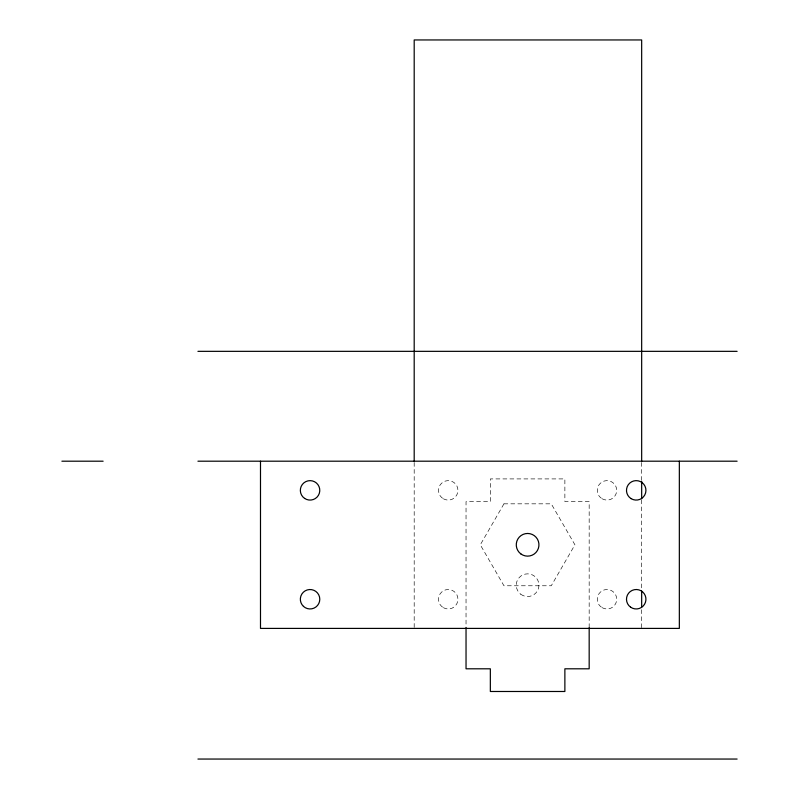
<?xml version="1.0" encoding="UTF-8"?>
<svg xmlns="http://www.w3.org/2000/svg" width="799" height="799" viewBox="0 0 799 799"><rect width="100%" height="100%" fill="white"/><g stroke="black" fill="none" stroke-linecap="round" stroke-linejoin="round"><path stroke-width="0.6" stroke-dasharray="4 3" d="M641.667 462.441L641.667 480.039M641.667 499.874L641.667 589.752M641.667 609.687L641.667 628.404M589.173 627.624L589.173 501.592L564.873 501.592L564.873 478.911L490.346 478.911L490.346 501.592L466.037 501.592L466.037 627.624M414.192 462.441L414.192 628.404M503.949 503.829L480.299 544.798L503.949 585.767L551.26 585.767L574.92 544.798L551.26 503.829L503.949 503.829M443.355 607.659A9.718 9.718 0 0 0 457.937 599.24A9.718 9.718 0 0 0 443.355 590.821A9.718 9.718 0 0 0 443.355 607.659M602.136 607.659A9.718 9.718 0 0 0 616.718 599.24A9.718 9.718 0 0 0 602.136 590.821A9.718 9.718 0 0 0 602.136 607.659M443.355 498.776A9.718 9.718 0 0 0 457.937 490.356A9.718 9.718 0 0 0 443.355 481.947A9.718 9.718 0 0 0 443.355 498.776M602.136 498.776A9.718 9.718 0 0 0 616.718 490.356A9.718 9.718 0 0 0 602.136 481.947A9.718 9.718 0 0 0 602.136 498.776M520.778 594.256A11.346 11.346 0 0 0 538.866 586.586A11.346 11.346 0 0 0 523.175 574.751A11.346 11.346 0 0 0 520.778 594.256"/><path stroke-width="1.2" d="M197.932 351.34L737.107 351.34M61.893 461.193L103.121 461.193M197.932 461.193L737.107 461.193M197.932 759.05L737.107 759.05M679.34 461.193L679.34 628.404L260.494 628.404L260.494 461.193M641.667 461.343L641.667 39.95L414.192 39.95L414.192 461.343M641.667 481.158L641.667 498.746M641.667 590.97L641.667 607.21M589.173 627.624L589.173 668.803L564.873 668.803L564.873 691.485L490.346 691.485L490.346 668.803L466.037 668.803L466.037 627.624M630.611 607.18A9.718 9.718 0 0 0 645.902 600.119A9.718 9.718 0 0 0 632.139 590.411A9.718 9.718 0 0 0 630.611 607.18M631.11 498.636A9.718 9.718 0 0 0 645.932 490.646A9.718 9.718 0 0 0 631.61 481.797A9.718 9.718 0 0 0 631.11 498.636M303.45 606.361A9.718 9.718 0 0 0 319.54 601.407A9.718 9.718 0 0 0 307.206 589.952A9.718 9.718 0 0 0 303.45 606.361M304.639 498.426A9.718 9.718 0 0 0 319.76 491.025A9.718 9.718 0 0 0 305.797 481.627A9.718 9.718 0 0 0 304.639 498.426M520.858 553.917A11.346 11.346 0 0 0 538.876 546.087A11.346 11.346 0 0 0 523.085 534.401A11.346 11.346 0 0 0 520.858 553.917"/></g></svg>
